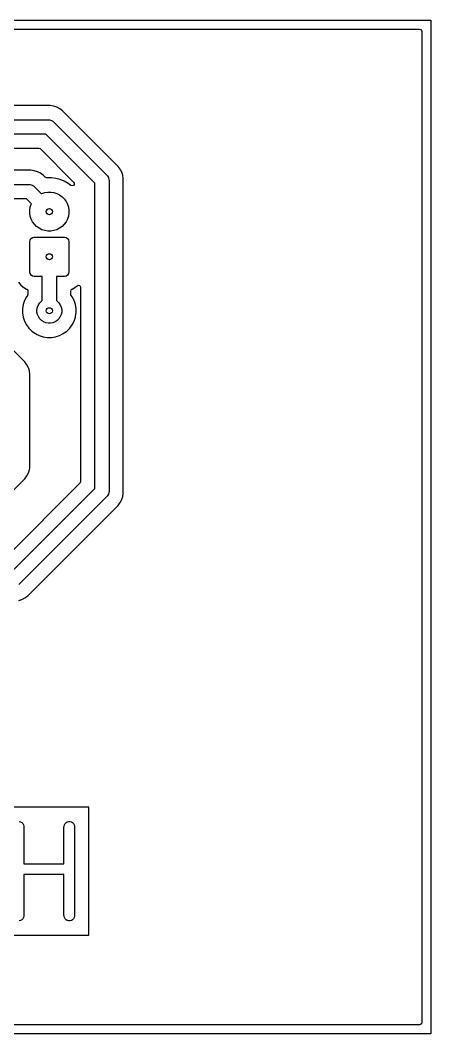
# Model space of a CAD drawing. Extents: x 126.5 to 192.5, y -143 to -86.
# Drawn here: x 169.4 to 192.5, y -143 to -86 of the extents above; entities that cross this region are included whole.
import ezdxf

# ---------------------------------------------------------------- set-up
doc = ezdxf.new("R2010")
doc.units = 0
doc.layers.add('BLACK', color=7, linetype='CONTINUOUS')

msp = doc.modelspace()

# ---------------------------------------------------------------- linework, layer by layer
at = {"layer": 'BLACK', "linetype": 'CONTINUOUS'}
for p, q in [((126.5, -86), (192.5, -86)), ((192.5, -86), (192.5, -143)), ((127.1245, -86.5005), (191.8755, -86.5005)), ((191.8755, -86.5005), (191.942539, -86.520185)), ((191.942539, -86.520185), (191.988294, -86.572989)), ((191.988294, -86.572989), (191.9995, -86.6245)), ((191.9995, -86.6245), (191.9995, -142.3755)), ((171.094481, -90.7995), (159.094482, -90.7995)), ((171.094486, -90.7995), (171.094481, -90.7995)), ((171.281118, -90.829059), (171.094486, -90.7995)), ((171.460836, -90.887454), (171.281118, -90.829059)), ((171.629199, -90.97324), (171.460836, -90.887454)), ((171.782074, -91.08431), (171.629199, -90.97324)), ((174.782073, -94.08431), (171.782074, -91.08431)), ((159, -91.6), (171, -91.6)), ((171, -91.6), (171.05221, -91.603422)), ((171.05221, -91.603422), (171.153074, -91.630448)), ((171.153074, -91.630448), (171.243505, -91.682659)), ((171.243505, -91.682659), (171.282843, -91.717157)), ((171.282843, -91.717157), (174.282843, -94.717158)), ((170.834314, -92.4), (159.165685, -92.4)), ((173.6, -95.165685), (170.834314, -92.4)), ((159.548625, -93.2005), (170.451374, -93.2005)), ((170.451374, -93.2005), (170.518413, -93.220185)), ((170.518413, -93.220185), (170.539055, -93.236819)), ((170.539055, -93.236819), (172.405139, -95.102903)), ((170.007298, -94.4345), (165.765022, -94.4345)), ((170.007303, -94.4345), (170.007298, -94.4345)), ((170.193935, -94.464059), (170.007303, -94.4345)), ((170.373653, -94.522454), (170.193935, -94.464059)), ((170.542016, -94.60824), (170.373653, -94.522454)), ((170.694891, -94.71931), (170.542016, -94.60824)), ((174.91569, -94.217927), (174.782073, -94.08431)), ((175.02676, -94.370801), (174.91569, -94.217927)), ((175.049186, -94.414815), (175.02676, -94.370801)), ((175.112545, -94.539163), (175.049186, -94.414815)), ((175.112545, -94.539165), (175.112545, -94.539163)), ((175.112547, -94.539168), (175.112545, -94.539165)), ((175.13499, -94.60824), (175.112547, -94.539168)), ((175.17094, -94.718881), (175.13499, -94.60824)), ((170.694893, -94.719312), (170.694891, -94.71931)), ((170.803118, -94.827537), (170.694893, -94.719312)), ((170.837945, -94.852027), (170.803118, -94.827537)), ((170.906979, -94.862796), (170.837945, -94.852027)), ((170.91239, -94.862083), (170.906979, -94.862796)), ((170.915435, -94.861683), (170.91239, -94.862083)), ((171.164565, -94.861683), (170.915435, -94.861683)), ((171.16457, -94.861683), (171.164565, -94.861683)), ((171.164575, -94.861684), (171.16457, -94.861683)), ((171.411561, -94.8942), (171.164575, -94.861684)), ((171.652207, -94.958681), (171.411561, -94.8942)), ((171.882361, -95.054013), (171.652207, -94.958681)), ((171.882376, -95.05402), (171.882361, -95.054013)), ((172.098126, -95.178583), (171.882376, -95.05402)), ((172.241972, -95.28896), (172.098126, -95.178583)), ((172.405139, -95.102903), (172.438624, -95.164226)), ((172.438624, -95.164226), (172.43364, -95.233918)), ((173.6, -112.334314), (173.6, -95.165685)), ((174.282843, -94.717158), (174.317341, -94.756495)), ((174.317341, -94.756495), (174.369552, -94.846926)), ((174.369552, -94.846926), (174.369552, -94.846927)), ((174.369552, -94.846927), (174.396578, -94.94779)), ((174.396578, -94.94779), (174.4, -95)), ((174.4, -95), (174.4, -112.5)), ((175.2005, -94.905513), (175.17094, -94.718881)), ((175.2005, -112.594487), (175.2005, -94.905513)), ((165.329918, -95.235), (169.912817, -95.235)), ((169.912817, -95.235), (169.965027, -95.238422)), ((169.965027, -95.238422), (170.065891, -95.265448)), ((170.065891, -95.265448), (170.156322, -95.317659)), ((170.156322, -95.317659), (170.19566, -95.352157)), ((170.19566, -95.352157), (170.599419, -95.755917)), ((170.599419, -95.755917), (170.619048, -95.745916)), ((170.619048, -95.745916), (170.78321, -95.692576)), ((170.78321, -95.692576), (170.953695, -95.665574)), ((170.953695, -95.665574), (171.126305, -95.665574)), ((171.126305, -95.665574), (171.29679, -95.692576)), ((171.29679, -95.692576), (171.460952, -95.745916)), ((171.460952, -95.745916), (171.614748, -95.824279)), ((172.258031, -95.299416), (172.241972, -95.28896)), ((172.326304, -95.314268), (172.258031, -95.299416)), ((172.391768, -95.289851), (172.326304, -95.314268)), ((172.43364, -95.233918), (172.391768, -95.289851)), ((169.747131, -96.035), (165.329918, -96.035)), ((170.033734, -96.321602), (169.747131, -96.035)), ((170.023733, -96.341231), (170.033734, -96.321602)), ((171.614748, -95.824279), (171.754393, -95.925736)), ((171.754393, -95.925736), (171.876447, -96.04779)), ((171.876447, -96.04779), (171.977904, -96.187435)), ((171.977904, -96.187435), (172.056267, -96.341231)), ((169.943391, -96.675878), (169.970393, -96.505393)), ((169.943391, -96.848488), (169.943391, -96.675878)), ((169.970393, -97.018973), (169.943391, -96.848488)), ((169.970393, -96.505393), (170.023733, -96.341231)), ((172.056267, -96.341231), (172.109607, -96.505393)), ((172.109607, -96.505393), (172.136609, -96.675878)), ((172.136609, -96.848488), (172.109607, -97.018973)), ((172.136609, -96.675878), (172.136609, -96.848488)), ((170.023733, -97.183135), (169.970393, -97.018973)), ((170.102096, -97.336931), (170.023733, -97.183135)), ((170.203553, -97.476576), (170.102096, -97.336931)), ((171.977904, -97.336931), (171.876447, -97.476576)), ((172.056267, -97.183135), (171.977904, -97.336931)), ((172.109607, -97.018973), (172.056267, -97.183135)), ((170.325607, -97.59863), (170.203553, -97.476576)), ((170.465252, -97.700087), (170.325607, -97.59863)), ((170.619048, -97.77845), (170.465252, -97.700087)), ((170.78321, -97.83179), (170.619048, -97.77845)), ((170.953695, -97.858792), (170.78321, -97.83179)), ((171.126305, -97.858792), (170.953695, -97.858792)), ((171.29679, -97.83179), (171.126305, -97.858792)), ((171.460952, -97.77845), (171.29679, -97.83179)), ((171.614748, -97.700087), (171.460952, -97.77845)), ((171.754393, -97.59863), (171.614748, -97.700087)), ((171.876447, -97.476576), (171.754393, -97.59863)), ((169.94, -98.452182), (169.95903, -98.356512)), ((169.940001, -100.152183), (169.94, -98.452182)), ((169.95903, -98.356512), (170.013223, -98.275406)), ((170.013223, -98.275406), (170.094329, -98.221213)), ((170.094329, -98.221213), (170.19, -98.202184)), ((170.19, -98.202184), (171.890001, -98.202183)), ((171.890001, -98.202183), (171.985671, -98.221213)), ((171.985671, -98.221213), (172.066777, -98.275406)), ((172.066777, -98.275406), (172.12097, -98.356512)), ((172.12097, -98.356512), (172.139999, -98.452183)), ((172.139999, -98.452183), (172.14, -100.152184)), ((169.95903, -100.247854), (169.940001, -100.152183)), ((170.013223, -100.32896), (169.95903, -100.247854)), ((172.12097, -100.247854), (172.066777, -100.32896)), ((172.14, -100.152184), (172.12097, -100.247854)), ((169.312317, -100.738637), (169.443589, -100.898593)), ((170.094329, -100.383153), (170.013223, -100.32896)), ((170.189999, -100.402183), (170.094329, -100.383153)), ((170.64, -100.402182), (170.189999, -100.402183)), ((170.64, -101.769442), (170.64, -100.402182)), ((171.89, -100.402182), (171.44, -100.402182)), ((171.44, -100.402182), (171.44, -101.769442)), ((171.985671, -100.383153), (171.89, -100.402182)), ((172.066777, -100.32896), (171.985671, -100.383153)), ((169.443589, -100.898593), (169.603545, -101.029865)), ((169.603545, -101.029865), (169.603549, -101.029868)), ((169.603549, -101.029868), (169.764349, -101.115818)), ((169.764349, -101.115818), (169.773954, -101.120952)), ((169.773954, -101.120952), (169.783953, -101.130774)), ((169.783953, -101.130774), (169.796703, -101.136597)), ((169.796703, -101.136597), (169.808384, -101.154773)), ((169.808384, -101.154773), (169.823798, -101.169915)), ((169.8395, -101.399253), (169.819815, -101.466292)), ((169.823798, -101.169915), (169.827659, -101.184766)), ((169.827659, -101.184766), (169.834477, -101.195375)), ((169.834477, -101.195375), (169.8395, -101.23031)), ((169.8395, -101.23031), (169.8395, -101.399253)), ((172.2405, -101.23031), (172.260185, -101.163271)), ((172.2405, -101.399253), (172.2405, -101.23031)), ((172.240702, -101.406332), (172.2405, -101.399253)), ((172.242068, -101.410161), (172.240702, -101.406332)), ((172.245523, -101.434188), (172.242068, -101.410161)), ((172.257029, -101.452093), (172.245523, -101.434188)), ((172.264182, -101.472138), (172.257029, -101.452093)), ((172.260185, -101.163271), (172.306046, -101.120952)), ((172.306046, -101.120952), (172.315651, -101.115818)), ((172.315651, -101.115818), (172.476451, -101.029868)), ((172.476451, -101.029868), (172.596835, -100.93107)), ((172.596835, -100.93107), (172.661145, -100.903758)), ((172.661145, -100.903758), (172.730012, -100.915549)), ((172.730012, -100.915549), (172.781573, -100.962701)), ((172.781573, -100.962701), (172.7995, -101.026924)), ((172.7995, -101.026924), (172.7995, -111.951373)), ((169.576446, -101.988631), (169.5395, -102.221902)), ((169.649433, -101.764003), (169.576446, -101.988631)), ((169.756659, -101.553563), (169.649433, -101.764003)), ((169.815818, -101.472138), (169.756659, -101.553563)), ((169.819815, -101.466292), (169.815818, -101.472138)), ((170.370142, -102.136801), (170.422655, -102.010022)), ((170.422655, -102.010022), (170.498893, -101.895925)), ((170.498893, -101.895925), (170.595925, -101.798893)), ((170.595925, -101.798893), (170.64, -101.769442)), ((171.44, -101.769442), (171.484075, -101.798893)), ((171.484075, -101.798893), (171.581107, -101.895925)), ((171.581107, -101.895925), (171.657345, -102.010022)), ((171.657345, -102.010022), (171.709858, -102.136801)), ((172.323343, -101.553567), (172.264182, -101.472138)), ((172.391666, -101.687659), (172.323343, -101.553567)), ((172.430566, -101.764003), (172.391666, -101.687659)), ((172.503553, -101.988631), (172.430566, -101.764003)), ((172.5405, -102.221902), (172.503553, -101.988631)), ((169.5395, -102.221902), (169.5395, -102.458097)), ((169.5395, -102.458097), (169.576446, -102.691368)), ((170.343371, -102.271388), (170.370142, -102.136801)), ((170.343371, -102.408612), (170.343371, -102.271388)), ((170.370142, -102.543199), (170.343371, -102.408612)), ((170.422655, -102.669978), (170.370142, -102.543199)), ((171.709858, -102.543199), (171.657345, -102.669978)), ((171.709858, -102.136801), (171.736629, -102.271388)), ((171.736629, -102.408612), (171.709858, -102.543199)), ((171.736629, -102.271388), (171.736629, -102.408612)), ((172.511352, -102.642127), (172.5405, -102.458097)), ((172.5405, -102.458097), (172.5405, -102.221902)), ((169.532073, -105.08431), (167.407533, -102.959769)), ((169.576446, -102.691368), (169.649433, -102.915996)), ((169.649433, -102.915996), (169.756657, -103.126433)), ((169.756657, -103.126433), (169.895483, -103.31751)), ((170.498893, -102.784075), (170.422655, -102.669978)), ((170.595925, -102.881107), (170.498893, -102.784075)), ((170.710022, -102.957345), (170.595925, -102.881107)), ((170.836801, -103.009858), (170.710022, -102.957345)), ((170.971388, -103.036629), (170.836801, -103.009858)), ((171.108612, -103.036629), (170.971388, -103.036629)), ((171.243199, -103.009858), (171.108612, -103.036629)), ((171.369978, -102.957345), (171.243199, -103.009858)), ((171.484075, -102.881107), (171.369978, -102.957345)), ((171.581107, -102.784075), (171.484075, -102.881107)), ((171.657345, -102.669978), (171.581107, -102.784075)), ((172.184517, -103.31751), (172.323343, -103.126433)), ((172.323343, -103.126433), (172.430568, -102.915992)), ((172.430568, -102.915992), (172.503553, -102.691368)), ((172.503553, -102.691368), (172.511352, -102.642127)), ((169.895483, -103.31751), (170.06249, -103.484517)), ((170.06249, -103.484517), (170.253567, -103.623343)), ((170.253567, -103.623343), (170.346779, -103.670837)), ((170.346779, -103.670837), (170.464003, -103.730566)), ((170.464003, -103.730566), (170.464005, -103.730566)), ((170.464005, -103.730566), (170.464008, -103.730568)), ((170.464008, -103.730568), (170.584412, -103.769689)), ((171.391368, -103.803553), (171.615992, -103.730568)), ((171.615992, -103.730568), (171.826433, -103.623343)), ((171.826433, -103.623343), (172.01751, -103.484517)), ((172.01751, -103.484517), (172.184517, -103.31751)), ((170.584412, -103.769689), (170.688631, -103.803553)), ((170.688631, -103.803553), (170.921903, -103.8405)), ((170.921903, -103.8405), (170.921908, -103.8405)), ((170.921908, -103.8405), (171.158097, -103.8405)), ((171.158097, -103.8405), (171.391368, -103.803553)), ((169.66569, -105.217927), (169.532073, -105.08431)), ((169.776759, -105.3708), (169.66569, -105.217927)), ((169.862545, -105.539163), (169.776759, -105.3708)), ((169.862545, -105.539165), (169.862545, -105.539163)), ((169.862547, -105.539168), (169.862545, -105.539165)), ((169.880613, -105.594769), (169.862547, -105.539168)), ((169.92094, -105.718881), (169.880613, -105.594769)), ((169.9505, -105.905513), (169.92094, -105.718881)), ((169.9505, -105.905519), (169.9505, -105.905513)), ((169.9505, -111.094481), (169.9505, -105.905519)), ((169.937082, -111.179197), (169.9505, -111.094481)), ((169.66569, -111.782074), (169.77676, -111.629199)), ((169.77676, -111.629199), (169.862547, -111.460832)), ((169.862547, -111.460832), (169.92094, -111.281118)), ((169.92094, -111.281118), (169.937082, -111.179197)), ((168.032074, -113.41569), (169.66569, -111.782074)), ((172.763181, -112.039054), (168.632693, -116.169541)), ((172.779815, -112.018412), (172.763181, -112.039054)), ((172.7995, -111.951373), (172.779815, -112.018412)), ((168.874314, -117.06), (173.6, -112.334314)), ((174.282843, -112.782843), (169.322843, -117.742843)), ((174.317341, -112.743505), (174.282843, -112.782843)), ((174.369551, -112.653074), (174.317341, -112.743505)), ((174.369552, -112.653073), (174.369551, -112.653074)), ((174.396578, -112.55221), (174.369552, -112.653073)), ((174.4, -112.5), (174.396578, -112.55221)), ((175.112547, -112.960832), (175.17094, -112.781118)), ((175.17094, -112.781118), (175.195734, -112.624575)), ((175.195734, -112.624575), (175.2005, -112.594487)), ((169.822074, -118.37569), (174.91569, -113.282074)), ((174.91569, -113.282074), (175.02676, -113.129199)), ((175.02676, -113.129199), (175.112547, -112.960832)), ((169.500832, -118.572547), (169.669199, -118.48676)), ((169.669199, -118.48676), (169.822074, -118.37569)), ((169.321118, -118.63094), (169.500832, -118.572547)), ((173.270287, -130.251395), (168.202144, -130.251395)), ((173.270287, -137.462395), (173.270287, -130.251395)), ((169.346802, -131.059462), (169.422449, -131.079731)), ((169.422449, -131.079731), (169.490272, -131.118889)), ((171.982159, -131.118889), (172.049982, -131.079731)), ((172.049982, -131.079731), (172.125629, -131.059462)), ((172.125629, -131.059462), (172.203945, -131.059462)), ((172.203945, -131.059462), (172.279592, -131.079731)), ((172.279592, -131.079731), (172.347415, -131.118889)), ((169.490272, -131.118889), (169.54565, -131.174267)), ((169.54565, -131.174267), (169.584808, -131.24209)), ((169.584808, -131.24209), (169.605077, -131.317737)), ((169.605077, -131.317737), (169.607644, -131.356895)), ((169.607644, -131.356895), (169.607644, -133.437847)), ((171.864787, -131.356895), (171.867354, -131.317737)), ((171.864787, -133.437847), (171.864787, -131.356895)), ((171.867354, -131.317737), (171.887623, -131.24209)), ((171.887623, -131.24209), (171.926781, -131.174267)), ((171.926781, -131.174267), (171.982159, -131.118889)), ((172.347415, -131.118889), (172.402793, -131.174267)), ((172.402793, -131.174267), (172.441951, -131.24209)), ((172.441951, -131.24209), (172.46222, -131.317737)), ((172.46222, -131.317737), (172.464787, -131.356895)), ((172.464787, -131.356895), (172.464787, -136.356895)), ((169.607644, -133.437847), (171.864787, -133.437847)), ((171.864787, -134.037847), (169.607644, -134.037847)), ((169.607644, -134.037847), (169.607644, -136.356895)), ((171.864787, -136.356895), (171.864787, -134.037847)), ((169.422449, -136.634059), (169.346802, -136.654328)), ((169.490272, -136.594901), (169.422449, -136.634059)), ((169.54565, -136.539523), (169.490272, -136.594901)), ((169.584808, -136.4717), (169.54565, -136.539523)), ((169.605077, -136.396053), (169.584808, -136.4717)), ((169.607644, -136.356895), (169.605077, -136.396053)), ((171.867354, -136.396053), (171.864787, -136.356895)), ((171.887623, -136.4717), (171.867354, -136.396053)), ((171.926781, -136.539523), (171.887623, -136.4717)), ((171.982159, -136.594901), (171.926781, -136.539523)), ((172.049982, -136.634059), (171.982159, -136.594901)), ((172.125629, -136.654328), (172.049982, -136.634059)), ((172.203945, -136.654328), (172.125629, -136.654328)), ((172.279592, -136.634059), (172.203945, -136.654328)), ((172.347415, -136.594901), (172.279592, -136.634059)), ((172.402793, -136.539523), (172.347415, -136.594901)), ((172.441951, -136.4717), (172.402793, -136.539523)), ((172.46222, -136.396053), (172.441951, -136.4717)), ((172.464787, -136.356895), (172.46222, -136.396053)), ((168.202144, -137.462395), (173.270287, -137.462395)), ((191.8755, -142.4995), (127.1245, -142.4995)), ((191.927011, -142.488294), (191.8755, -142.4995)), ((191.979815, -142.442539), (191.927011, -142.488294)), ((191.9995, -142.3755), (191.979815, -142.442539)), ((192.5, -143), (126.5, -143))]:
    msp.add_line(p, q, dxfattribs=at)
at = {"layer": 'BLACK'}
for centre in [(171.04, -96.762183), (171.04, -99.302183), (171.04, -102.34)]:
    msp.add_circle(centre, 0.175, dxfattribs=at)
at = {"layer": 'WHITE'}
for centre in [(171.04, -96.762183), (171.04, -99.302183), (171.04, -102.34)]:
    msp.add_circle(centre, 0.175, dxfattribs=at)

doc.saveas('drawing.dxf')
